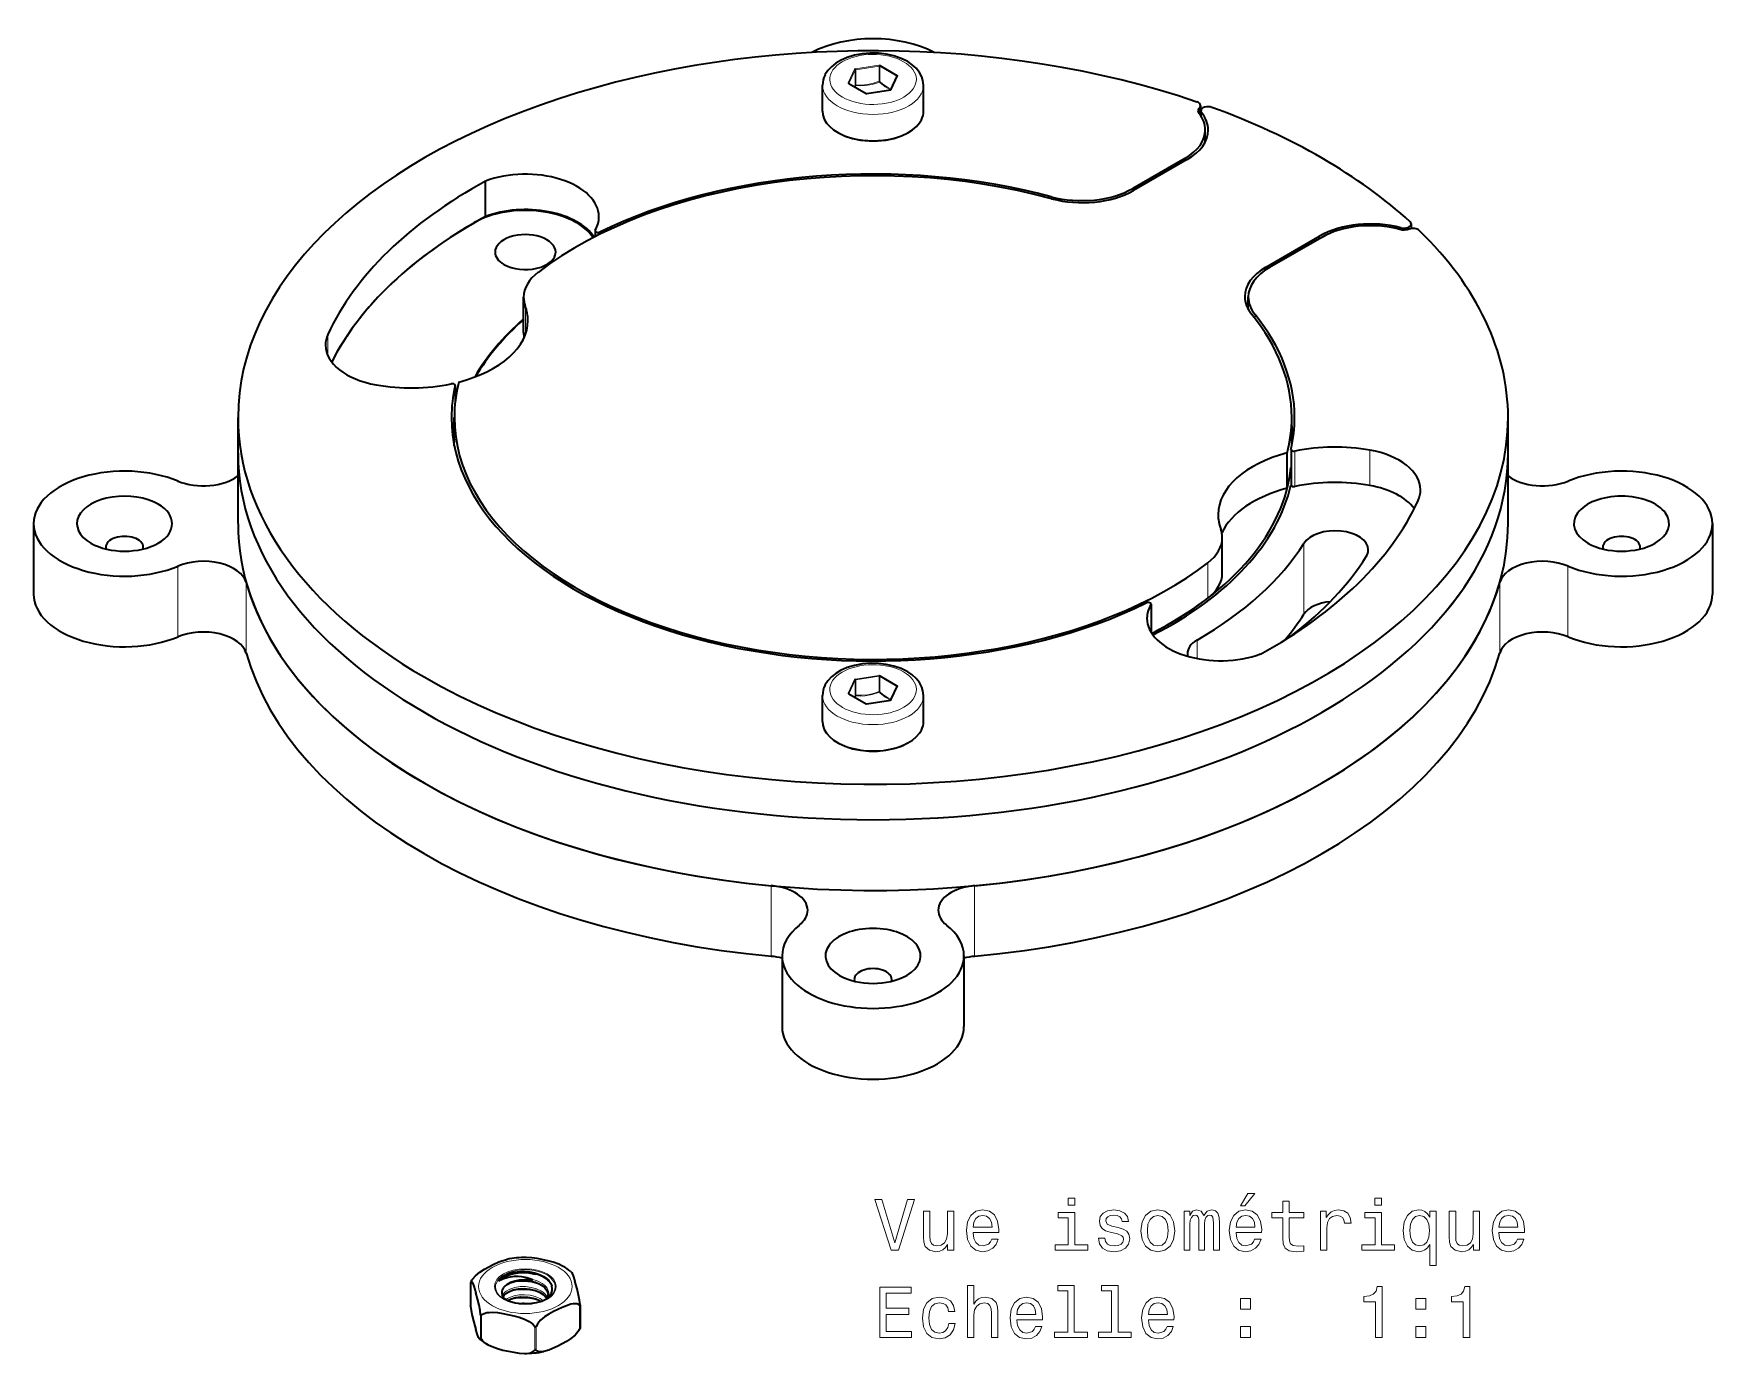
# Model space of a CAD drawing. Extents: x 276 to 976, y 40 to 757.
# Drawn here: x 703.9 to 820.2, y 560.7 to 652.1 of the extents above; entities that cross this region are included whole.
import ezdxf

# ---------------------------------------------------------------- set-up
doc = ezdxf.new("R2010")
doc.units = 0

msp = doc.modelspace()

# ---------------------------------------------------------------- linework, layer by layer
at = {"color": 7, "lineweight": 13, "ltscale": 0.025734}
for p, q in [((760.78, 649.64), (760.34, 648.71)), ((763.34, 648.25), (763.77, 649.18)), ((760.78, 607.37), (760.34, 606.44)), ((760.82, 607.33), (760.39, 606.39)), ((763.34, 605.98), (763.77, 606.91))]:
    msp.add_line(p, q, dxfattribs=at)
at = {"color": 7, "lineweight": 13, "ltscale": 0.025736}
msp.add_line((760.82, 649.59), (760.39, 648.66), dxfattribs=at)
at = {"color": 7, "lineweight": 13, "ltscale": 0.026366}
for p, q in [((760.82, 648.54), (760.82, 649.59)), ((760.86, 648.56), (760.86, 649.61)), ((762.48, 648.81), (762.48, 649.87)), ((762.53, 648.8), (762.53, 649.86)), ((760.82, 606.27), (760.82, 607.33)), ((762.53, 606.53), (762.53, 607.59))]:
    msp.add_line(p, q, dxfattribs=at)
at = {"color": 7, "lineweight": 13, "ltscale": 0.040912}
for p, q in [((762.46, 649.93), (760.85, 649.68)), ((762.48, 649.87), (760.86, 649.61)), ((761.65, 647.95), (763.27, 648.21)), ((762.46, 607.66), (760.85, 607.41)), ((762.48, 607.6), (760.86, 607.35)), ((761.65, 605.69), (763.27, 605.94))]:
    msp.add_line(p, q, dxfattribs=at)
at = {"color": 7, "lineweight": 13, "ltscale": 0.034178}
for p, q in [((763.71, 649.17), (762.53, 649.86)), ((763.74, 649.24), (762.56, 649.92)), ((760.37, 648.65), (761.55, 647.97)), ((763.71, 606.9), (762.53, 607.59)), ((763.74, 606.97), (762.56, 607.65)), ((760.37, 606.38), (761.55, 605.7))]:
    msp.add_line(p, q, dxfattribs=at)
at = {"color": 7, "lineweight": 35, "ltscale": 0.025734}
for p, q in [((763.29, 648.23), (763.73, 649.16)), ((763.29, 605.96), (763.73, 606.89))]:
    msp.add_line(p, q, dxfattribs=at)
at = {"color": 7, "lineweight": 13, "ltscale": 0.001213}
for p, q in [((763.71, 649.13), (763.71, 649.17)), ((763.71, 606.86), (763.71, 606.9))]:
    msp.add_line(p, q, dxfattribs=at)
at = {"color": 7, "lineweight": 35, "ltscale": 0.044907}
for p, q in [((758.56, 646.74), (758.56, 648.54)), ((765.56, 646.74), (765.56, 648.54)), ((758.56, 604.47), (758.56, 606.27)), ((765.56, 604.47), (765.56, 606.27))]:
    msp.add_line(p, q, dxfattribs=at)
at = {"color": 7, "lineweight": 35, "ltscale": 0.034177}
msp.add_line((760.39, 648.66), (761.58, 647.97), dxfattribs=at)
at = {"color": 7, "lineweight": 35, "ltscale": 0.000189516}
for p, q in [((760.39, 648.66), (760.39, 648.66)), ((760.39, 606.39), (760.39, 606.39))]:
    msp.add_line(p, q, dxfattribs=at)
at = {"color": 7, "lineweight": 13, "ltscale": 0.002935}
for p, q in [((760.82, 648.54), (760.79, 648.43)), ((760.82, 606.27), (760.79, 606.16))]:
    msp.add_line(p, q, dxfattribs=at)
at = {"color": 7, "lineweight": 13, "ltscale": 0.0026}
for p, q in [((760.86, 648.51), (760.82, 648.41)), ((760.86, 606.24), (760.82, 606.14))]:
    msp.add_line(p, q, dxfattribs=at)
at = {"color": 7, "lineweight": 35, "ltscale": 0.040912}
for p, q in [((761.64, 647.96), (763.26, 648.21)), ((761.64, 605.69), (763.26, 605.94))]:
    msp.add_line(p, q, dxfattribs=at)
at = {"color": 7, "lineweight": 13, "ltscale": 0.001324}
msp.add_line((762.48, 648.81), (762.5, 648.76), dxfattribs=at)
at = {"color": 7, "lineweight": 13, "ltscale": 0.001085}
for p, q in [((762.53, 648.73), (762.5, 648.76)), ((762.53, 606.46), (762.5, 606.49))]:
    msp.add_line(p, q, dxfattribs=at)
at = {"color": 7, "lineweight": 13, "ltscale": 0.001073}
for p, q in [((762.56, 648.77), (762.53, 648.8)), ((762.56, 606.5), (762.53, 606.53))]:
    msp.add_line(p, q, dxfattribs=at)
at = {"color": 7, "lineweight": 13, "ltscale": 0.010741}
msp.add_line((784.67, 646.97), (784.67, 646.54), dxfattribs=at)
at = {"color": 7, "lineweight": 35, "ltscale": 0.017064}
msp.add_line((784.75, 647.13), (784.75, 646.44), dxfattribs=at)
at = {"color": 7, "lineweight": 35, "ltscale": 0.008911}
msp.add_line((784.77, 646.76), (784.77, 646.41), dxfattribs=at)
at = {"color": 7, "lineweight": 13, "ltscale": 0.007735}
msp.add_line((784.82, 646.64), (784.82, 646.33), dxfattribs=at)
at = {"color": 7, "lineweight": 35, "ltscale": 0.020209}
msp.add_line((785.08, 644.62), (785.08, 645.43), dxfattribs=at)
at = {"color": 7, "lineweight": 35, "ltscale": 0.104426}
for p, q in [((783.67, 643.47), (780.05, 641.38)), ((793.15, 638), (789.53, 635.91))]:
    msp.add_line(p, q, dxfattribs=at)
at = {"color": 7, "lineweight": 35, "ltscale": 0.107292}
msp.add_line((783.81, 643.39), (780.09, 641.24), dxfattribs=at)
at = {"color": 7, "lineweight": 13, "ltscale": 0.004082}
msp.add_line((783.67, 643.47), (783.67, 643.31), dxfattribs=at)
at = {"color": 7, "lineweight": 35, "ltscale": 0.061238}
for p, q in [((735.21, 639.45), (735.21, 641.9)), ((737.85, 631.4), (737.85, 633.85)), ((806.06, 623.07), (806.06, 625.52)), ((790.76, 620.62), (790.76, 623.07)), ((791.02, 623.3), (791.02, 620.85))]:
    msp.add_line(p, q, dxfattribs=at)
at = {"color": 7, "lineweight": 13, "ltscale": 0.004076}
msp.add_line((780.05, 641.38), (780.05, 641.22), dxfattribs=at)
at = {"color": 7, "lineweight": 13, "ltscale": 0.003188}
msp.add_line((774.4, 640.81), (774.4, 640.68), dxfattribs=at)
at = {"color": 7, "lineweight": 13, "ltscale": 0.001698}
msp.add_line((735.31, 639.43), (735.31, 639.49), dxfattribs=at)
at = {"color": 7, "lineweight": 13, "ltscale": 0.001675}
msp.add_line((735.41, 639.46), (735.41, 639.53), dxfattribs=at)
at = {"color": 7, "lineweight": 13, "ltscale": 0.003087}
msp.add_line((798.64, 638.66), (798.64, 638.54), dxfattribs=at)
at = {"color": 7, "lineweight": 35, "ltscale": 0.007791}
msp.add_line((799.35, 638.93), (799.35, 638.61), dxfattribs=at)
at = {"color": 7, "lineweight": 35, "ltscale": 0.010155}
msp.add_line((742.8, 638.46), (742.8, 638.05), dxfattribs=at)
at = {"color": 7, "lineweight": 13, "ltscale": 0.003801}
msp.add_line((743.12, 638.37), (743.12, 638.22), dxfattribs=at)
at = {"color": 7, "lineweight": 35, "ltscale": 0.107291}
msp.add_line((789.29, 635.94), (793, 638.08), dxfattribs=at)
at = {"color": 7, "lineweight": 13, "ltscale": 0.004083}
msp.add_line((793, 638.08), (793, 637.92), dxfattribs=at)
at = {"color": 7, "lineweight": 13, "ltscale": 0.004337}
msp.add_line((789.29, 635.76), (789.29, 635.94), dxfattribs=at)
at = {"color": 7, "lineweight": 13, "ltscale": 0.049371}
msp.add_line((737.97, 631.26), (737.97, 633.24), dxfattribs=at)
at = {"color": 7, "lineweight": 35, "ltscale": 0.021512}
msp.add_line((788.06, 633.01), (788.06, 633.87), dxfattribs=at)
at = {"color": 7, "lineweight": 13, "ltscale": 0.006943}
msp.add_line((788.53, 632.37), (788.53, 632.65), dxfattribs=at)
at = {"color": 7, "lineweight": 13, "ltscale": 0.036832}
msp.add_line((724.29, 629.81), (724.29, 631.28), dxfattribs=at)
at = {"color": 7, "lineweight": 35, "ltscale": 0.030176}
msp.add_line((733.1, 627.75), (733.1, 626.54), dxfattribs=at)
at = {"color": 7, "lineweight": 13, "ltscale": 0.030209}
msp.add_line((733.1, 627.73), (733.1, 626.53), dxfattribs=at)
at = {"color": 7, "lineweight": 35, "ltscale": 0.061237}
for p, q in [((718.06, 623.07), (718.06, 625.52)), ((786.26, 614.75), (786.26, 617.2))]:
    msp.add_line(p, q, dxfattribs=at)
at = {"color": 7, "lineweight": 35, "ltscale": 0.049246}
msp.add_line((733.04, 623.55), (733.04, 625.52), dxfattribs=at)
at = {"color": 7, "lineweight": 35, "ltscale": 0.049205}
msp.add_line((791.07, 623.55), (791.07, 625.52), dxfattribs=at)
at = {"color": 7, "lineweight": 35, "ltscale": 0.122475}
for p, q in [((718.06, 618.17), (718.06, 623.07)), ((806.06, 618.17), (806.06, 623.07)), ((703.9, 618.17), (703.9, 613.28)), ((820.22, 618.17), (820.22, 613.28)), ((755.76, 588.23), (755.76, 583.33)), ((768.36, 588.23), (768.36, 583.33))]:
    msp.add_line(p, q, dxfattribs=at)
at = {"color": 7, "lineweight": 13, "ltscale": 0.061238}
msp.add_line((791.28, 623.19), (791.28, 620.74), dxfattribs=at)
at = {"color": 7, "lineweight": 13, "ltscale": 0.061237}
for p, q in [((796.49, 620.81), (796.49, 623.26)), ((785.26, 613.02), (785.26, 615.47))]:
    msp.add_line(p, q, dxfattribs=at)
at = {"color": 7, "lineweight": 13, "ltscale": 0.122475}
for p, q in [((791.9, 611.9), (791.9, 616.8)), ((713.9, 610.33), (713.9, 615.23)), ((810.21, 615.23), (810.21, 610.33)), ((718.62, 609.21), (718.62, 614.11)), ((805.49, 614.11), (805.49, 609.21)), ((755.01, 588.2), (755.01, 593.1)), ((769.1, 588.2), (769.1, 593.1))]:
    msp.add_line(p, q, dxfattribs=at)
at = {"color": 7, "lineweight": 13, "ltscale": 0.04682}
msp.add_line((781.31, 612.55), (781.31, 610.68), dxfattribs=at)
at = {"color": 7, "lineweight": 35, "ltscale": 0.048184}
msp.add_line((781.32, 612.59), (781.32, 610.66), dxfattribs=at)
at = {"color": 7, "lineweight": 13, "ltscale": 0.032007}
msp.add_line((784.52, 608.83), (784.52, 610.11), dxfattribs=at)
at = {"color": 7, "lineweight": 13, "ltscale": 0.026364}
for p, q in [((760.86, 606.29), (760.86, 607.35)), ((762.48, 606.54), (762.48, 607.6))]:
    msp.add_line(p, q, dxfattribs=at)
at = {"color": 7, "lineweight": 35, "ltscale": 0.034176}
msp.add_line((760.39, 606.39), (761.58, 605.7), dxfattribs=at)
at = {"color": 7, "lineweight": 13, "ltscale": 0.001325}
msp.add_line((762.48, 606.54), (762.5, 606.49), dxfattribs=at)
at = {"color": 7, "lineweight": 35, "ltscale": 0.000327243}
for p, q in [((734.18, 565.61), (734.18, 565.6)), ((741.76, 562.44), (741.76, 562.43))]:
    msp.add_line(p, q, dxfattribs=at)
at = {"color": 7, "lineweight": 13, "ltscale": 0.041307}
for p, q in [((734.18, 565.61), (734.18, 563.96)), ((738.62, 562.56), (738.62, 560.91))]:
    msp.add_line(p, q, dxfattribs=at)
at = {"color": 7, "lineweight": 35, "ltscale": 0.040157}
for p, q in [((734.18, 565.6), (734.18, 563.99)), ((741.76, 564.05), (741.76, 562.44))]:
    msp.add_line(p, q, dxfattribs=at)
at = {"color": 7, "lineweight": 35, "ltscale": 0.001461}
msp.add_line((738.71, 565.61), (738.65, 565.62), dxfattribs=at)
at = {"color": 7, "lineweight": 35, "ltscale": 0.00142}
for p, q in [((738.71, 565.04), (738.65, 565.05)), ((738.71, 564.46), (738.65, 564.48))]:
    msp.add_line(p, q, dxfattribs=at)
at = {"color": 7, "lineweight": 35, "ltscale": 0.000826381}
msp.add_line((734.18, 563.96), (734.18, 563.99), dxfattribs=at)
at = {"color": 7, "lineweight": 13, "ltscale": 0.041309}
for p, q in [((734.86, 563.38), (734.86, 561.73)), ((734.93, 563.34), (734.93, 561.68)), ((741.72, 564.03), (741.72, 562.38)), ((738.72, 562.57), (738.72, 560.92))]:
    msp.add_line(p, q, dxfattribs=at)
at = {"color": 7, "lineweight": 35, "ltscale": 0.000827906}
msp.add_line((741.76, 564.05), (741.76, 564.08), dxfattribs=at)
at = {"color": 7, "lineweight": 35}
for points in [[(765.56, 648.54), (765.52, 648.86), (765.44, 649.11), (765.28, 649.43), (765.04, 649.72), (764.78, 649.96), (764.46, 650.18), (764.01, 650.4), (763.51, 650.57), (762.98, 650.69), (762.43, 650.76), (761.87, 650.77), (761.32, 650.72), (760.78, 650.62), (760.27, 650.47), (759.8, 650.26), (759.47, 650.06), (759.17, 649.82), (758.92, 649.55), (758.73, 649.25)], [(758.56, 646.74), (758.59, 646.48), (758.68, 646.19), (758.84, 645.92), (759.06, 645.67), (759.33, 645.44), (759.66, 645.23), (760.12, 645.02), (760.64, 644.85), (761.2, 644.74), (761.78, 644.68), (762.37, 644.68), (762.95, 644.74), (763.5, 644.86), (764.02, 645.03), (764.48, 645.25), (764.8, 645.45), (765.07, 645.69), (765.29, 645.94), (765.41, 646.14)], [(765.56, 606.27), (765.52, 606.59), (765.44, 606.84), (765.28, 607.16), (765.04, 607.45), (764.78, 607.69), (764.46, 607.91), (764.01, 608.13), (763.51, 608.3), (762.98, 608.42), (762.43, 608.49), (761.87, 608.5), (761.32, 608.45), (760.78, 608.35), (760.27, 608.2), (759.8, 607.99), (759.47, 607.79), (759.17, 607.55), (758.92, 607.28), (758.73, 606.98)], [(758.56, 604.47), (758.59, 604.21), (758.68, 603.92), (758.84, 603.65), (759.06, 603.4), (759.33, 603.17), (759.66, 602.96), (760.12, 602.75), (760.64, 602.58), (761.2, 602.47), (761.78, 602.41), (762.37, 602.42), (762.95, 602.48), (763.5, 602.59), (764.02, 602.76), (764.48, 602.98), (764.8, 603.18), (765.07, 603.42), (765.29, 603.67), (765.41, 603.87)], [(734.33, 565.86), (734.51, 566.07), (734.81, 566.32), (735.13, 566.53), (735.43, 566.69), (735.73, 566.85), (736.13, 567.03), (736.34, 567.11), (736.69, 567.21)], [(740.55, 566.75), (740.28, 566.88), (739.89, 567.01), (739.52, 567.11), (738.78, 567.27), (738.41, 567.32), (738.03, 567.35)], [(734.2, 565.66), (734.21, 565.67), (734.22, 565.67), (734.23, 565.67), (734.24, 565.67), (734.25, 565.65), (734.32, 565.54), (734.39, 565.35), (734.54, 564.89)], [(736.13, 565.7), (736.24, 565.81), (736.36, 565.91), (736.67, 566.08), (736.92, 566.17), (737.19, 566.24), (737.47, 566.28), (737.76, 566.3), (738.21, 566.28), (738.65, 566.19)], [(736.13, 565.7), (736.27, 565.79), (736.42, 565.87), (736.79, 565.98), (737.21, 566.04), (737.46, 566.04), (737.71, 566.02), (738.07, 565.95), (738.41, 565.84)], [(737.88, 565.8), (737.55, 565.77), (737.24, 565.71), (736.95, 565.61), (736.71, 565.48)], [(736.71, 565.48), (736.96, 565.61), (737.29, 565.71), (737.67, 565.75), (738.13, 565.74), (738.53, 565.66), (738.87, 565.54), (739.14, 565.39), (739.32, 565.23), (739.46, 565.05), (739.53, 564.88), (739.54, 564.75)], [(736.99, 565.62), (737.31, 565.69), (737.64, 565.72), (738.15, 565.71), (738.41, 565.68), (738.65, 565.62)], [(737.23, 566.32), (737.57, 566.36), (737.92, 566.37), (738.27, 566.34), (738.6, 566.27), (738.83, 566.2), (739.04, 566.12), (739.23, 566.02), (739.4, 565.91), (739.59, 565.74), (739.73, 565.55), (739.81, 565.36)], [(738.41, 565.84), (738.46, 565.81), (738.47, 565.8), (738.4, 565.79), (738.27, 565.79), (737.88, 565.8)], [(741.13, 566.37), (741.18, 566.31), (741.21, 566.24), (741.28, 566.06), (741.4, 565.69)], [(741.76, 564.08), (741.72, 564.38), (741.66, 564.73), (741.55, 565.18), (741.4, 565.69)], [(734.86, 563.38), (734.83, 563.68), (734.76, 564.03), (734.66, 564.47), (734.54, 564.89)], [(736.48, 564.7), (736.61, 564.84), (736.82, 564.97), (737.13, 565.1), (737.49, 565.17), (737.89, 565.19), (738.29, 565.15), (738.68, 565.05), (738.96, 564.93), (739.2, 564.77), (739.37, 564.61), (739.45, 564.49)], [(739.43, 564.46), (739.1, 564.3), (738.72, 564.19), (738.24, 564.12), (737.74, 564.12), (737.26, 564.18), (736.88, 564.29), (736.54, 564.44), (736.51, 564.46)], [(736.72, 564.35), (736.95, 564.46), (737.28, 564.56), (737.66, 564.61), (738.12, 564.6), (738.52, 564.52), (738.86, 564.4), (739.07, 564.29)], [(736.99, 565.05), (737.31, 565.12), (737.64, 565.15), (738.15, 565.14), (738.41, 565.1), (738.65, 565.05)], [(736.99, 564.48), (737.31, 564.55), (737.64, 564.58), (738.15, 564.57), (738.41, 564.53), (738.65, 564.48)], [(734.18, 563.96), (734.22, 563.66), (734.28, 563.31), (734.39, 562.87), (734.54, 562.35)], [(734.86, 563.38), (734.89, 563.31), (734.93, 563.34)], [(734.93, 563.34), (735.01, 563.42), (735.12, 563.47), (735.29, 563.52), (735.47, 563.54), (735.66, 563.55), (736.05, 563.52), (736.42, 563.46), (737.16, 563.31), (737.53, 563.2), (737.9, 563.08), (738.24, 562.91), (738.4, 562.8), (738.52, 562.69), (738.62, 562.56)], [(741.72, 564.03), (741.65, 564.09), (741.57, 564.13), (741.48, 564.14), (741.28, 564.14), (741.13, 564.1), (740.81, 564), (740.51, 563.88), (739.91, 563.59), (739.6, 563.42), (739.3, 563.22), (739.03, 562.99), (738.9, 562.85), (738.8, 562.72), (738.72, 562.57)], [(741.72, 564.03), (741.74, 564.01), (741.75, 564), (741.76, 564.05)], [(734.81, 561.68), (734.76, 561.73), (734.73, 561.81), (734.66, 561.99), (734.54, 562.35)], [(738.72, 562.57), (738.7, 562.53), (738.65, 562.52), (738.62, 562.56)], [(741.61, 562.18), (741.43, 561.97), (741.13, 561.72), (740.81, 561.52), (740.51, 561.35), (740.21, 561.2), (739.81, 561.01), (739.6, 560.93), (739.25, 560.83)], [(741.72, 562.38), (741.76, 562.45), (741.76, 562.45), (741.76, 562.45), (741.76, 562.44)], [(734.86, 561.73), (734.85, 561.69), (734.84, 561.67), (734.83, 561.67), (734.82, 561.67), (734.81, 561.68)], [(734.86, 561.73), (734.87, 561.74), (734.88, 561.75), (734.93, 561.68)], [(734.93, 561.68), (735.01, 561.57), (735.12, 561.46), (735.25, 561.37), (735.39, 561.29)], [(735.39, 561.29), (735.66, 561.17), (736.05, 561.03), (736.42, 560.93), (737.16, 560.78), (737.53, 560.72), (737.91, 560.7)], [(737.91, 560.7), (738.08, 560.7), (738.24, 560.72), (738.4, 560.76), (738.52, 560.82), (738.62, 560.91)], [(738.72, 560.92), (738.7, 560.94), (738.65, 560.94), (738.62, 560.91)], [(739.25, 560.83), (739.01, 560.8), (738.9, 560.81), (738.8, 560.85), (738.72, 560.92)]]:
    msp.add_lwpolyline(points, dxfattribs=at)
at = {"color": 7, "lineweight": 13}
for points in [[(762.48, 648.81), (762.09, 648.68), (761.67, 648.58), (761.25, 648.54), (760.86, 648.56)], [(762.5, 648.76), (762, 648.6), (761.51, 648.51), (761.19, 648.49), (760.86, 648.51)], [(762.53, 648.73), (762.91, 648.43), (763.28, 648.22)], [(762.56, 648.77), (762.72, 648.63), (763.05, 648.4), (763.31, 648.26)], [(762.48, 606.54), (762.09, 606.41), (761.67, 606.31), (761.25, 606.28), (760.86, 606.29)], [(762.5, 606.49), (762, 606.33), (761.51, 606.24), (761.19, 606.22), (760.86, 606.24)], [(762.53, 606.46), (762.91, 606.16), (763.28, 605.95)], [(762.56, 606.5), (762.72, 606.36), (763.05, 606.13), (763.31, 605.99)], [(736.45, 564.82), (736.53, 564.92), (736.63, 565.01), (736.89, 565.15), (737.23, 565.26), (737.6, 565.32), (737.99, 565.32), (738.38, 565.27), (738.74, 565.17), (739.08, 565.01), (739.22, 564.91), (739.35, 564.79), (739.44, 564.68), (739.51, 564.57)], [(738.41, 565.84), (738.78, 565.72), (738.97, 565.64), (739.14, 565.54), (739.27, 565.44), (739.38, 565.33), (739.47, 565.21), (739.53, 565.09), (739.57, 564.98), (739.59, 564.87), (739.58, 564.72), (739.54, 564.57)], [(736.61, 564.42), (736.73, 564.5), (736.88, 564.58), (737.2, 564.69), (737.55, 564.75), (737.92, 564.76), (738.3, 564.72), (738.66, 564.63), (738.99, 564.49), (739.21, 564.34)]]:
    msp.add_lwpolyline(points, dxfattribs=at)
for points in [[(764.45, 571.35), (763.57, 568.36), (762.67, 571.35), (762.19, 571.35), (763.32, 567.84), (763.83, 567.84), (764.93, 571.35)], [(776.05, 571.46), (775.58, 571.46), (775.58, 570.96), (776.05, 570.96)], [(787.51, 570.92), (787.81, 570.92), (788.51, 571.77), (788.02, 571.77)], [(790.45, 570.08), (790.45, 568.72), (790.48, 568.28), (790.62, 567.98), (790.9, 567.81), (791.38, 567.74), (791.91, 567.77), (791.91, 568.15), (791.52, 568.12), (791.18, 568.16), (790.99, 568.29), (790.91, 568.5), (790.89, 568.8), (790.89, 570.08), (791.91, 570.08), (791.91, 570.46), (790.89, 570.46), (790.89, 571.25), (790.45, 571.25), (790.45, 570.46), (789.68, 570.46), (789.68, 570.08)], [(797.3, 571.46), (796.83, 571.46), (796.83, 570.96), (797.3, 570.96)], [(767.65, 570.55), (767.21, 570.55), (767.21, 568.99), (767.16, 568.62), (767.01, 568.36), (766.79, 568.2), (766.49, 568.15), (766.25, 568.19), (766.1, 568.31), (766.02, 568.52), (766, 568.81), (766, 570.55), (765.55, 570.55), (765.55, 568.77), (765.57, 568.41), (765.66, 568.11), (765.96, 567.84), (766.42, 567.74), (766.68, 567.78), (766.89, 567.87), (767.08, 568.03), (767.23, 568.25), (767.23, 567.84), (767.65, 567.84)], [(768.99, 569.07), (770.77, 569.07), (770.77, 569.27), (770.69, 569.85), (770.47, 570.29), (770.12, 570.55), (769.65, 570.64), (769.19, 570.54), (768.83, 570.26), (768.61, 569.8), (768.53, 569.2), (768.6, 568.58), (768.83, 568.12), (769.18, 567.84), (769.63, 567.74), (770.02, 567.81), (770.35, 567.98), (770.58, 568.25), (770.72, 568.62), (770.28, 568.62), (770.19, 568.42), (770.06, 568.26), (769.69, 568.14), (769.4, 568.2), (769.18, 568.38), (769.04, 568.66), (768.99, 569.05)], [(768.99, 569.44), (769.05, 569.79), (769.18, 570.04), (769.39, 570.2), (769.66, 570.26), (769.93, 570.2), (770.14, 570.04), (770.26, 569.79), (770.31, 569.44)], [(776.03, 568.21), (776.03, 570.46), (774.89, 570.46), (774.89, 570.08), (775.59, 570.08), (775.59, 568.21), (774.68, 568.21), (774.68, 567.84), (776.95, 567.84), (776.95, 568.21)], [(779.04, 569.42), (778.61, 569.52), (778.29, 569.64), (778.18, 569.87), (778.22, 570.04), (778.32, 570.16), (778.49, 570.24), (778.74, 570.27), (778.98, 570.24), (779.16, 570.15), (779.28, 570.01), (779.33, 569.83), (779.77, 569.83), (779.77, 569.84), (779.69, 570.17), (779.49, 570.42), (779.16, 570.58), (778.74, 570.64), (778.31, 570.58), (778, 570.42), (777.8, 570.17), (777.74, 569.86), (777.79, 569.56), (777.93, 569.34), (778.16, 569.19), (778.5, 569.09), (778.99, 568.97), (779.29, 568.84), (779.38, 568.74), (779.41, 568.59), (779.36, 568.4), (779.24, 568.26), (779.04, 568.17), (778.78, 568.14), (778.5, 568.17), (778.3, 568.27), (778.16, 568.45), (778.11, 568.68), (777.68, 568.68), (777.75, 568.28), (777.96, 567.99), (778.29, 567.81), (778.74, 567.74), (779.21, 567.81), (779.56, 567.99), (779.77, 568.27), (779.85, 568.64), (779.79, 568.95), (779.64, 569.17), (779.38, 569.31)], [(780.62, 569.19), (780.7, 568.58), (780.93, 568.12), (781.3, 567.84), (781.79, 567.74), (782.28, 567.84), (782.65, 568.12), (782.88, 568.57), (782.97, 569.19), (782.88, 569.81), (782.65, 570.27), (782.28, 570.54), (781.79, 570.64), (781.3, 570.54), (780.93, 570.26), (780.7, 569.81)], [(781.07, 569.2), (781.11, 569.65), (781.26, 569.98), (781.48, 570.18), (781.79, 570.25), (782.09, 570.18), (782.32, 569.98), (782.46, 569.65), (782.51, 569.2), (782.46, 568.74), (782.32, 568.41), (782.09, 568.2), (781.79, 568.14), (781.48, 568.2), (781.26, 568.41), (781.11, 568.74)], [(783.61, 567.84), (784.01, 567.84), (784.01, 569.65), (784.04, 569.92), (784.12, 570.12), (784.23, 570.24), (784.38, 570.28), (784.5, 570.24), (784.58, 570.14), (784.63, 569.97), (784.64, 569.74), (784.64, 567.84), (785.02, 567.84), (785.02, 569.65), (785.05, 569.92), (785.12, 570.11), (785.25, 570.24), (785.4, 570.28), (785.52, 570.24), (785.6, 570.14), (785.65, 569.74), (785.65, 567.84), (786.06, 567.84), (786.06, 569.71), (786.03, 570.1), (785.95, 570.4), (785.79, 570.58), (785.53, 570.64), (785.22, 570.54), (784.98, 570.25), (784.8, 570.54), (784.48, 570.64), (784.2, 570.54), (784, 570.26), (784, 570.55), (783.61, 570.55)], [(787.21, 569.07), (788.98, 569.07), (788.99, 569.27), (788.91, 569.85), (788.68, 570.29), (788.33, 570.55), (787.86, 570.64), (787.4, 570.54), (787.05, 570.26), (786.82, 569.8), (786.74, 569.2), (786.82, 568.58), (787.05, 568.12), (787.39, 567.84), (787.85, 567.74), (788.24, 567.81), (788.56, 567.98), (788.8, 568.25), (788.94, 568.62), (788.5, 568.62), (788.41, 568.42), (788.28, 568.26), (787.9, 568.14), (787.62, 568.2), (787.4, 568.38), (787.26, 568.66), (787.21, 569.05)], [(787.21, 569.44), (787.26, 569.79), (787.4, 570.04), (787.61, 570.2), (787.88, 570.26), (788.15, 570.2), (788.35, 570.04), (788.48, 569.79), (788.52, 569.44)], [(793.06, 567.84), (793.5, 567.84), (793.5, 569.39), (793.55, 569.76), (793.68, 570.03), (793.9, 570.19), (794.2, 570.25), (794.42, 570.21), (794.59, 570.11), (794.69, 569.94), (794.73, 569.71), (795.18, 569.71), (795.11, 570.11), (794.95, 570.41), (794.67, 570.58), (794.29, 570.64), (794.04, 570.6), (793.81, 570.5), (793.62, 570.33), (793.46, 570.1), (793.46, 570.55), (793.06, 570.55)], [(797.28, 568.21), (797.28, 570.46), (796.14, 570.46), (796.14, 570.08), (796.84, 570.08), (796.84, 568.21), (795.93, 568.21), (795.93, 567.84), (798.2, 567.84), (798.2, 568.21)], [(800.63, 570.13), (800.47, 570.36), (800.29, 570.52), (800.09, 570.61), (799.85, 570.64), (799.42, 570.54), (799.09, 570.26), (798.87, 569.81), (798.8, 569.2), (798.87, 568.58), (799.09, 568.13), (799.42, 567.84), (799.85, 567.74), (800.09, 567.77), (800.29, 567.86), (800.47, 568.02), (800.63, 568.25), (800.63, 566.79), (801.07, 566.79), (801.07, 570.55), (800.63, 570.55)], [(799.25, 569.2), (799.3, 569.65), (799.44, 569.97), (799.65, 570.18), (799.93, 570.25), (800.22, 570.18), (800.44, 569.98), (800.57, 569.65), (800.62, 569.2), (800.57, 568.74), (800.44, 568.41), (800.22, 568.21), (799.93, 568.14), (799.65, 568.21), (799.44, 568.41), (799.3, 568.74)], [(804.09, 570.55), (803.64, 570.55), (803.64, 568.99), (803.59, 568.62), (803.45, 568.36), (803.22, 568.2), (802.92, 568.15), (802.68, 568.19), (802.53, 568.31), (802.45, 568.52), (802.43, 568.81), (802.43, 570.55), (801.98, 570.55), (801.98, 568.77), (802, 568.41), (802.09, 568.11), (802.39, 567.84), (802.86, 567.74), (803.11, 567.78), (803.33, 567.87), (803.51, 568.03), (803.66, 568.25), (803.66, 567.84), (804.09, 567.84)], [(805.42, 569.07), (807.2, 569.07), (807.2, 569.27), (807.12, 569.85), (806.9, 570.29), (806.55, 570.55), (806.08, 570.64), (805.62, 570.54), (805.27, 570.26), (805.04, 569.8), (804.96, 569.2), (805.04, 568.58), (805.26, 568.12), (805.61, 567.84), (806.06, 567.74), (806.46, 567.81), (806.78, 567.98), (807.02, 568.25), (807.15, 568.62), (806.71, 568.62), (806.62, 568.42), (806.49, 568.26), (806.12, 568.14), (805.83, 568.2), (805.61, 568.38), (805.47, 568.66), (805.42, 569.05)], [(805.42, 569.44), (805.48, 569.79), (805.61, 570.04), (805.82, 570.2), (806.09, 570.26), (806.36, 570.2), (806.57, 570.04), (806.69, 569.79), (806.74, 569.44)], [(768.6, 561.79), (769.05, 561.79), (769.05, 563.36), (769.09, 563.72), (769.24, 563.98), (769.47, 564.14), (769.77, 564.2), (770.01, 564.15), (770.16, 564.01), (770.24, 563.79), (770.26, 563.48), (770.26, 561.79), (770.71, 561.79), (770.71, 563.57), (770.69, 563.93), (770.59, 564.23), (770.3, 564.5), (769.83, 564.6), (769.58, 564.56), (769.36, 564.47), (769.18, 564.32), (769.05, 564.11), (769.05, 565.41), (768.6, 565.41)], [(775.56, 565.04), (775.56, 562.17), (774.64, 562.17), (774.64, 561.79), (776.91, 561.79), (776.91, 562.17), (776, 562.17), (776, 565.41), (774.86, 565.41), (774.86, 565.04)], [(778.59, 565.04), (778.59, 562.17), (777.68, 562.17), (777.68, 561.79), (779.94, 561.79), (779.94, 562.17), (779.04, 562.17), (779.04, 565.41), (777.9, 565.41), (777.9, 565.04)], [(762.52, 561.79), (764.73, 561.79), (764.73, 562.22), (762.98, 562.22), (762.98, 563.4), (764.54, 563.4), (764.54, 563.82), (762.98, 563.82), (762.98, 564.87), (764.69, 564.87), (764.69, 565.29), (762.52, 565.29)], [(767.29, 563.6), (767.73, 563.6), (767.64, 564.01), (767.42, 564.33), (767.08, 564.52), (766.65, 564.6), (766.16, 564.5), (765.79, 564.21), (765.56, 563.76), (765.48, 563.14), (765.56, 562.53), (765.78, 562.08), (766.14, 561.79), (766.63, 561.7), (767.06, 561.77), (767.4, 561.99), (767.63, 562.32), (767.74, 562.76), (767.31, 562.76), (767.24, 562.48), (767.09, 562.27), (766.89, 562.14), (766.65, 562.1), (766.34, 562.16), (766.12, 562.36), (765.98, 562.69), (765.93, 563.16), (765.98, 563.61), (766.12, 563.94), (766.35, 564.14), (766.65, 564.21), (766.91, 564.16), (767.1, 564.05), (767.24, 563.86)], [(772.03, 563.02), (773.8, 563.02), (773.81, 563.23), (773.73, 563.81), (773.5, 564.24), (773.15, 564.5), (772.68, 564.6), (772.22, 564.5), (771.87, 564.21), (771.64, 563.76), (771.56, 563.15), (771.64, 562.53), (771.87, 562.08), (772.21, 561.79), (772.67, 561.7), (773.06, 561.76), (773.38, 561.93), (773.62, 562.21), (773.76, 562.57), (773.32, 562.57), (773.23, 562.37), (773.1, 562.22), (772.72, 562.1), (772.44, 562.15), (772.22, 562.33), (772.08, 562.62), (772.03, 563)], [(772.03, 563.39), (772.08, 563.74), (772.22, 564), (772.43, 564.15), (772.7, 564.21), (772.97, 564.15), (773.17, 564), (773.3, 563.74), (773.34, 563.39)], [(781.14, 563.02), (782.91, 563.02), (782.92, 563.23), (782.83, 563.81), (782.61, 564.24), (782.26, 564.5), (781.79, 564.6), (781.33, 564.5), (780.98, 564.21), (780.75, 563.76), (780.67, 563.15), (780.75, 562.53), (780.97, 562.08), (781.32, 561.79), (781.78, 561.7), (782.17, 561.76), (782.49, 561.93), (782.73, 562.21), (782.86, 562.57), (782.43, 562.57), (782.34, 562.37), (782.2, 562.22), (781.83, 562.1), (781.54, 562.15), (781.33, 562.33), (781.19, 562.62), (781.14, 563)], [(781.14, 563.39), (781.19, 563.74), (781.33, 564), (781.53, 564.15), (781.81, 564.21), (782.07, 564.15), (782.28, 564), (782.41, 563.74), (782.45, 563.39)], [(787.51, 563.75), (788.21, 563.75), (788.21, 564.5), (787.51, 564.5)], [(796.88, 561.79), (797.34, 561.79), (797.34, 565.32), (797, 565.32), (796.91, 565.01), (796.72, 564.8), (796.45, 564.68), (796.06, 564.64), (796.06, 564.28), (796.88, 564.28)], [(799.66, 563.75), (800.35, 563.75), (800.35, 564.5), (799.66, 564.5)], [(802.95, 561.79), (803.41, 561.79), (803.41, 565.32), (803.07, 565.32), (802.98, 565.01), (802.8, 564.8), (802.52, 564.68), (802.14, 564.64), (802.14, 564.28), (802.95, 564.28)], [(787.51, 561.79), (788.21, 561.79), (788.21, 562.55), (787.51, 562.55)], [(799.66, 561.79), (800.35, 561.79), (800.35, 562.55), (799.66, 562.55)]]:
    msp.add_lwpolyline(points, close=True, dxfattribs=at)
at = {"color": 7, "lineweight": 35}
for centre, radius, start, end in [((760.13, 648.53), 1.57, 152.575, 179.6882), ((761.62, 648.07), 0.106, 244.7011, 280.1215), ((763.25, 648.28), 0.0644, 275.0056, 307.6149), ((764.25, 646.75), 1.31, 332.4091, 359.5703), ((760.13, 606.26), 1.57, 152.575, 179.6882), ((761.62, 605.8), 0.106, 244.7011, 280.1215), ((763.25, 606.01), 0.0644, 275.0056, 307.6149), ((764.25, 604.48), 1.31, 332.4091, 359.5703), ((737.96, 561.11), 6.23, 89.3735, 101.7538), ((738.89, 563.62), 3.54, 50.8094, 62.1518), ((734.33, 565.59), 0.152, 153.4163, 171.047), ((736.2, 564.51), 2.31, 144.2717, 150.2215), ((737.25, 564.62), 1.02, 122.1021, 141.6298), ((736.84, 564.91), 0.506, 147.2467, 195.8453), ((737.02, 564.82), 0.717, 142.6449, 148.7813), ((736.89, 564.42), 0.494, 144.4507, 157.3541), ((738.66, 565.48), 1.27, 302.2889, 325.0048), ((738.95, 564.75), 0.594, 338.029, 359.7426), ((739.74, 563.53), 2.31, 324.2717, 330.2215), ((740.82, 562.77), 0.987, 323.697, 336.5271), ((741.61, 562.45), 0.152, 333.4163, 351.047), ((737.05, 564.42), 3.54, 230.8094, 242.1518), ((737.98, 566.93), 6.23, 269.3735, 281.7538)]:
    msp.add_arc(centre, radius, start, end, dxfattribs=at)
at = {"color": 7, "lineweight": 13}
for centre, radius, start, end in [((760.87, 648.55), 0.0484, 196.6983, 251.7895), ((760.87, 606.28), 0.0484, 196.6983, 251.7895), ((736.91, 564.49), 0.567, 144.5371, 159.1151), ((737.82, 561.42), 2.77, 78.5046, 98.6397)]:
    msp.add_arc(centre, radius, start, end, dxfattribs=at)
at = {"color": 7, "lineweight": 35}
for centre, major_axis, ratio, start_param, end_param in [((762.06, 625.52), (44, 0), 0.57735, 1.035512, 3.14163), ((762.06, 648.12), (6.3, 0), 0.57735, 0.833288, 2.308305), ((784.25, 647.13), (0.5, 0), 0.57735, 0, 1.035512), ((785.27, 646.76), (0.7, 0), 0.57735, 2.592515, 3.141593), ((785.27, 646.76), (0.7, 0), 0.57735, 3.141593, 3.574312), ((784.25, 647.13), (0.5, 0), 0.57735, 5.734108, 6.283185), ((785.27, 646.76), (0.5, 0), 0.57735, 1.007925, 3.141593), ((785.27, 646.76), (0.5, 0), 0.57735, 3.141593, 3.574312), ((762.06, 625.52), (44, 0), 0.57735, 0.562871, 1.007925), ((780.28, 645.43), (4.8, 0), 0.57735, 0, 0.432719), ((780.28, 645.43), (5, 0), 0.57735, 0, 0.432719), ((780.28, 645.43), (4.8, 0), 0.57735, 5.497787, 6.283186), ((780.28, 645.43), (5, 0), 0.57735, 5.497787, 6.283186), ((762.06, 625.52), (29.01, 0), 0.57735, 1.130303, 2.497652), ((762.06, 625.52), (29.21, 0), 0.57735, 1.134418, 2.275828), ((737.97, 639.43), (5.1, 0), 0.57735, 6.283185, 8.426778), ((762.06, 625.52), (39.06, 0), 0.57735, 2.328643, 2.883566), ((776.52, 643.43), (5, 0), 0.57735, 4.27601, 5.497787), ((776.56, 643.29), (5, 0), 0.57735, 4.271896, 5.497787), ((737.97, 636.98), (5, 0), 0.57735, 0.353937, 2.356194), ((737.97, 636.98), (5.1, 0), 0.57735, 0.361677, 2.143592), ((762.06, 623.07), (39.06, 0), 0.57735, 2.328643, 2.858484), ((762.06, 623.07), (39.06, 0), 0.57735, 2.356194, 2.858484), ((737.97, 639.43), (5.1, 0), 0.57735, 5.959545, 6.283185), ((796.54, 636.04), (5, 0), 0.57735, 1.138077, 2.356194), ((796.54, 636.04), (4.8, 0), 0.57735, 1.138077, 2.356194), ((798.85, 638.93), (0.5, 0), 0.57735, 4.27967, 6.283185), ((799.47, 638.33), (0.5, 0), 0.57735, 0.535284, 2.119874), ((798.85, 638.93), (0.5, 0), 0.57735, 6.283185, 6.846057), ((737.97, 636.98), (2.1, 0), 0.57735, 6.283185, 9.424778), ((743, 638.46), (0.2, 0), 0.57735, 2.817952, 3.142886), ((743, 638.46), (0.2, 0), 0.57735, 3.142886, 5.41742), ((798.85, 638.93), (0.7, 0), 0.57735, 4.27967, 5.261467), ((762.06, 625.52), (44, 0), 0.57735, 0.000034, 0.535284), ((737.97, 636.98), (2.1, 0), 0.57735, 3.141593, 3.926991), ((737.97, 636.98), (2.1, 0), 0.57735, 3.926991, 6.283185), ((742.85, 633.85), (5, 0), 0.57735, 2.497652, 3.141603), ((792.82, 633.9), (5, 0), 0.57735, 2.356194, 3.141593), ((793.06, 633.87), (5, 0), 0.57735, 2.356194, 3.141593), ((742.85, 633.85), (5, 0), 0.57735, 3.141603, 3.354337), ((730.05, 632.25), (8.1, 0), 0.57735, 6.283108, 6.495929), ((792.82, 633.9), (5, 0), 0.57735, 3.141593, 3.582086), ((793.06, 633.87), (5, 0), 0.57735, 3.141593, 3.577971), ((730.05, 632.25), (8.1, 0), 0.57735, 5.133329, 6.283108), ((762.06, 623.07), (29.06, 0), 0.57735, 2.554968, 2.823273), ((762.06, 623.07), (29.01, 0), 0.57735, 2.557566, 2.821105), ((762.06, 625.52), (29.01, 0), 0.57735, 6.283067, 6.723678), ((762.06, 625.52), (29.21, 0), 0.57735, 6.283092, 6.719564), ((729.12, 630.54), (5, 0), 0.57735, 2.883566, 3.14167), ((729.12, 630.54), (5, 0), 0.57735, 3.14167, 4.408843), ((742.85, 631.4), (5, 0), 0.57735, 3.141603, 3.255793), ((730.05, 632.25), (8.1, 0), 0.57735, 4.408843, 5.062822), ((732.9, 627.75), (0.2, 0), 0.57735, 6.283168, 8.204415), ((762.06, 625.52), (29.21, 0), 0.57735, 3.010162, 3.141546), ((762.06, 625.52), (29.01, 0), 0.57735, 2.994324, 3.141614), ((732.9, 627.75), (0.2, 0), 0.57735, 6.151755, 6.283168), ((762.06, 625.52), (44, 0), 0.57735, 3.14163, 3.926991), ((762.06, 625.52), (44, 0), 0.57735, 3.926991, 6.283219), ((762.06, 625.52), (29.21, 0), 0.57735, 3.141546, 5.41742), ((762.06, 623.07), (29.21, 0), 0.57735, 3.02451, 3.068913), ((762.06, 625.52), (29.01, 0), 0.57735, 3.141614, 5.639245), ((762.06, 625.52), (29.01, 0), 0.57735, 6.135916, 6.283067), ((762.06, 625.52), (29.21, 0), 0.57735, 6.151755, 6.283092), ((762.06, 623.07), (29.21, 0), 0.57735, 0.07268, 0.117083), ((762.06, 623.07), (29.21, 0), 0.57735, 0.07268, 0.117082), ((762.06, 623.07), (29.06, 0), 0.57735, 3.082926, 3.10404), ((794.07, 618.8), (8.1, 0), 0.57735, 1.26725, 1.92123), ((762.06, 623.07), (44, 0), 0.57735, 3.141632, 6.283184), ((762.06, 623.07), (44, 0), 0.57735, 3.14163, 6.283219), ((794.07, 618.8), (8.1, 0), 0.57735, 1.991736, 3.141515), ((791.22, 623.3), (0.2, 0), 0.57735, 3.010162, 3.141575), ((791.22, 623.3), (0.2, 0), 0.57735, 3.141575, 5.062822), ((794.99, 620.51), (5, 0), 0.57735, 0.000077, 1.26725), ((710.2, 618.17), (6.3, 0), 0.57735, 0.942442, 3.141593), ((715.66, 622.52), (3, 0), 0.57735, 4.084035, 5.636306), ((762.06, 623.07), (29.01, 0), 0.57735, 5.44092, 6.222349), ((762.06, 623.07), (29.01, 0), 0.57735, 6.135916, 6.222347), ((808.45, 622.52), (3, 0), 0.57735, 3.788472, 5.340743), ((813.92, 618.17), (6.3, 0), 0.57735, 6.283185, 8.482336), ((710.2, 618.17), (3.3, 0), 0.57735, 0.785398, 3.926991), ((762.06, 623.07), (29.21, 0), 0.57735, 5.438453, 6.150845), ((794.07, 616.35), (8.1, 0), 0.57735, 1.991736, 2.886179), ((791.22, 620.85), (0.2, 0), 0.57735, 3.141575, 5.062822), ((794.07, 616.35), (8.1, 0), 0.57735, 1.26725, 1.92123), ((794.99, 618.06), (5, 0), 0.57735, 0.41647, 1.26725), ((794.99, 620.51), (5, 0), 0.57735, 6.025159, 6.283263), ((813.92, 618.17), (3.3, 0), 0.57735, 5.497787, 10.210176), ((710.2, 618.17), (3.3, 0), 0.57735, 5.497787, 7.068583), ((762.06, 625.52), (39.06, 0), 0.57735, 5.470235, 6.025159), ((710.2, 618.17), (6.3, 0), 0.57735, 3.141593, 5.340743), ((762.06, 618.17), (44, 0), 0.57735, 3.141632, 3.926991), ((762.06, 618.17), (44, 0), 0.57735, 3.926991, 6.283184), ((794.07, 618.8), (8.1, 0), 0.57735, 3.141515, 3.354337), ((781.26, 617.2), (5, 0), 0.57735, 0.000011, 0.212744), ((794.07, 616.35), (2.3, 0), 0.57735, 6.283064, 9.075712), ((813.92, 618.17), (6.3, 0), 0.57735, 4.084035, 6.283185), ((710.2, 618.17), (3.3, 0), 0.57735, 3.926991, 5.497787), ((710.2, 616.54), (1.3, 0), 0.57735, 0, 3.141593), ((710.2, 616.54), (1.3, 0), 0.57735, 3.141593, 3.304915), ((710.2, 616.54), (1.3, 0), 0.57735, 6.119864, 6.283185), ((762.06, 623.07), (31.76, 0), 0.57735, 5.497787, 5.934119), ((781.26, 617.2), (5, 0), 0.57735, 5.639245, 6.283196), ((813.92, 618.17), (3.3, 0), 0.57735, 3.926991, 5.497787), ((813.92, 616.54), (1.3, 0), 0.57735, 0, 3.141593), ((813.92, 616.54), (1.3, 0), 0.57735, 3.141593, 3.304915), ((813.92, 616.54), (1.3, 0), 0.57735, 6.119864, 6.283185), ((715.66, 613.83), (3, 0), 0.57735, 0.16077, 2.19915), ((762.06, 623.07), (36.36, 0), 0.57735, 5.637578, 5.934119), ((794.07, 616.35), (2.3, 0), 0.57735, 5.934119, 6.283064), ((808.45, 613.83), (3, 0), 0.57735, 0.942442, 2.980823), ((781.26, 614.75), (5, 0), 0.57735, 5.639245, 6.283196), ((710.2, 613.28), (-6.3, 0), 0.57735, 6.283185, 8.482336), ((762.06, 618.17), (44, 0), 0.57735, 3.302362, 4.551619), ((762.06, 618.17), (44, 0), 0.57735, 4.873159, 6.122416), ((762.06, 623.07), (29.01, 0), 0.57735, 5.44092, 5.639245), ((813.92, 613.28), (-6.3, 0), 0.57735, 0.942442, 3.141593), ((781.12, 612.59), (0.2, 0), 0.57735, 0.001293, 2.275828), ((786.14, 611.62), (5.1, 0), 0.57735, 2.817952, 3.141593), ((781.12, 612.59), (0.2, 0), 0.57735, 5.959545, 6.284479), ((762.06, 618.17), (-31.76, 0), 0.57735, 2.687006, 2.792527), ((794.07, 611.45), (-2.3, 0), 0.57735, 4.8581, 5.934119), ((715.66, 608.93), (3, 0), 0.57735, 0.16077, 2.19915), ((786.14, 611.62), (5.1, 0), 0.57735, 3.141593, 5.285185), ((808.45, 608.93), (3, 0), 0.57735, 0.942442, 2.980823), ((786.14, 609.17), (2.3, 0), 0.57735, 2.356194, 3.141593), ((762.06, 613.28), (44, 0), 0.57735, 3.302362, 4.551619), ((762.06, 613.28), (44, 0), 0.57735, 4.873159, 6.122416), ((786.14, 609.17), (2.3, 0), 0.57735, 3.141593, 3.28142), ((754.53, 591.39), (3, 0), 0.57735, 0.000047, 1.410027), ((769.58, 591.39), (3, 0), 0.57735, 1.731566, 3.141546), ((754.53, 591.39), (3, 0), 0.57735, 5.654831, 6.283232), ((769.58, 591.39), (3, 0), 0.57735, 3.141546, 3.769947), ((762.06, 588.23), (6.3, 0), 0.57735, 2.513239, 3.141592), ((762.06, 588.23), (3.3, 0), 0.57735, 5.497787, 10.210176), ((762.06, 588.23), (6.3, 0), 0.57735, 0, 0.628354), ((754.53, 586.49), (3, 0), 0.57735, 1.15047, 1.410027), ((762.06, 588.23), (6.3, 0), 0.57735, 3.141592, 6.283186), ((769.58, 586.49), (3, 0), 0.57735, 1.731566, 1.991126), ((762.06, 588.23), (3.3, 0), 0.57735, 3.926991, 5.497787), ((762.06, 586.6), (1.3, 0), 0.57735, 0, 3.141593), ((762.06, 586.6), (1.3, 0), 0.57735, 3.141593, 3.304915), ((762.06, 586.6), (1.3, 0), 0.57735, 6.119864, 6.283185), ((762.06, 583.33), (-6.3, 0), 0.57735, 6.283185, 9.424778), ((737.97, 565.25), (-2, 0), 0.57735, 5.092641, 5.878008), ((737.86, 565.04), (2.11, -0.05), 0.598017, 0.590347, 1.196756), ((737.85, 565.19), (1.98, -0.02), 0.589459, 5.915366, 6.444765), ((737.89, 564.91), (1.56, -0.01), 0.556913, 3.305874, 3.803897)]:
    msp.add_ellipse(centre, major_axis=major_axis, ratio=ratio, start_param=start_param, end_param=end_param, dxfattribs=at)
at = {"color": 7, "lineweight": 13}
for centre, major_axis, ratio, start_param, end_param in [((762.06, 648.94), (3, 0), 0.57735, 5.997787, 12.280972), ((760.87, 649.63), (0.1, 0), 0.57735, 1.832596, 2.879793), ((760.78, 649.6), (-0.0453, 0.0211), 0.788675, 3.492472, 5.063268), ((760.87, 649.59), (0.05, 0), 0.57735, 1.832596, 2.879793), ((760.85, 649.64), (-0.0076, 0.0494), 0.211325, 4.080475, 5.651271), ((762.49, 649.88), (0.1, 0), 0.57735, 0.785398, 1.832596), ((762.46, 649.89), (-0.0076, 0.0494), 0.211325, 4.080475, 5.651271), ((762.49, 649.84), (0.05, 0), 0.57735, 0.785398, 1.832596), ((762.56, 649.88), (0.025, 0.0433), 0.57735, 0.785398, 2.356194), ((763.74, 649.19), (0.025, 0.0433), 0.57735, 0.785398, 2.356194), ((763.67, 649.15), (0.05, 0), 0.57735, 6.283185, 7.068583), ((763.77, 649.14), (0.0453, -0.0211), 0.788675, 1.921676, 3.141714), ((763.67, 649.19), (0.1, 0), 0.57735, 6.021386, 7.068583), ((762.06, 648.54), (3.5, 0), 0.57735, 3.141622, 6.283214), ((760.44, 648.69), (0.1, 0), 0.57735, 2.879793, 3.926991), ((760.34, 648.67), (-0.0453, 0.0211), 0.788675, 3.492472, 5.063268), ((760.37, 648.61), (-0.025, -0.0433), 0.57735, 3.141593, 3.926991), ((760.87, 648.53), (0.05, 0), 0.57735, 1.832596, 2.879793), ((760.87, 648.53), (0.0045, 0.0498), 0.363163, 1.009314, 2.132278), ((761.55, 647.93), (-0.025, -0.0433), 0.57735, 3.141593, 3.926991), ((761.62, 648.01), (0.1, 0), 0.57735, 3.926991, 4.974188), ((761.65, 647.91), (0.0076, -0.0494), 0.211325, 2.509678, 3.141593), ((762.49, 648.78), (0.05, 0), 0.57735, 0.785398, 1.832596), ((762.49, 648.78), (0.0337, 0.037), 0.394572, 4.480817, 5.603781), ((763.27, 648.16), (0.0076, -0.0494), 0.211325, 2.509678, 3.141593), ((763.24, 648.26), (0.1, 0), 0.57735, 4.974188, 6.021386), ((763.34, 648.21), (0.0453, -0.0211), 0.788675, 1.921676, 3.141714), ((762.06, 646.74), (3.5, 0), 0.57735, 3.141622, 6.283214), ((762.06, 606.67), (3, 0), 0.57735, 5.997787, 12.280972), ((760.87, 607.36), (0.1, 0), 0.57735, 1.832596, 2.879793), ((760.78, 607.33), (-0.0453, 0.0211), 0.788675, 3.492472, 5.063268), ((760.87, 607.32), (0.05, 0), 0.57735, 1.832596, 2.879793), ((760.85, 607.37), (-0.0076, 0.0494), 0.211325, 4.080475, 5.651271), ((762.49, 607.61), (0.1, 0), 0.57735, 0.785398, 1.832596), ((762.46, 607.62), (-0.0076, 0.0494), 0.211325, 4.080475, 5.651271), ((762.49, 607.57), (0.05, 0), 0.57735, 0.785398, 1.832596), ((762.56, 607.61), (0.025, 0.0433), 0.57735, 0.785398, 2.356194), ((762.06, 606.27), (3.5, 0), 0.57735, 3.141622, 6.283214), ((760.44, 606.42), (0.1, 0), 0.57735, 2.879793, 3.926991), ((760.34, 606.4), (-0.0453, 0.0211), 0.788675, 3.492472, 5.063268), ((760.37, 606.34), (-0.025, -0.0433), 0.57735, 3.141593, 3.926991), ((760.87, 606.26), (0.05, 0), 0.57735, 1.832596, 2.879793), ((760.87, 606.26), (0.0045, 0.0498), 0.363163, 1.009314, 2.132278), ((762.49, 606.51), (0.05, 0), 0.57735, 0.785398, 1.832596), ((762.49, 606.51), (0.0337, 0.037), 0.394572, 4.480817, 5.603781), ((763.74, 606.93), (0.025, 0.0433), 0.57735, 0.785398, 2.356194), ((763.67, 606.88), (0.05, 0), 0.57735, 6.283185, 7.068583), ((763.77, 606.87), (0.0453, -0.0211), 0.788675, 1.921676, 3.141714), ((763.67, 606.93), (0.1, 0), 0.57735, 6.021386, 7.068583), ((761.55, 605.66), (-0.025, -0.0433), 0.57735, 3.141593, 3.926991), ((761.62, 605.74), (0.1, 0), 0.57735, 3.926991, 4.974188), ((761.65, 605.64), (0.0076, -0.0494), 0.211325, 2.509678, 3.141593), ((763.27, 605.89), (0.0076, -0.0494), 0.211325, 2.509678, 3.141593), ((763.24, 605.99), (0.1, 0), 0.57735, 4.974188, 6.021386), ((763.34, 605.94), (0.0453, -0.0211), 0.788675, 1.921676, 3.141714), ((762.06, 604.47), (3.5, 0), 0.57735, 3.141622, 6.283214), ((737.97, 565.33), (-3.24, 0), 0.57735, 0.198132, 6.481317), ((737.97, 565.33), (-2.14, 0), 0.57735, 3.339724, 9.622909), ((737.97, 565.3), (-2.07, 0), 0.57735, 2.35599, 7.068732)]:
    msp.add_ellipse(centre, major_axis=major_axis, ratio=ratio, start_param=start_param, end_param=end_param, dxfattribs=at)

doc.saveas('drawing.dxf')
